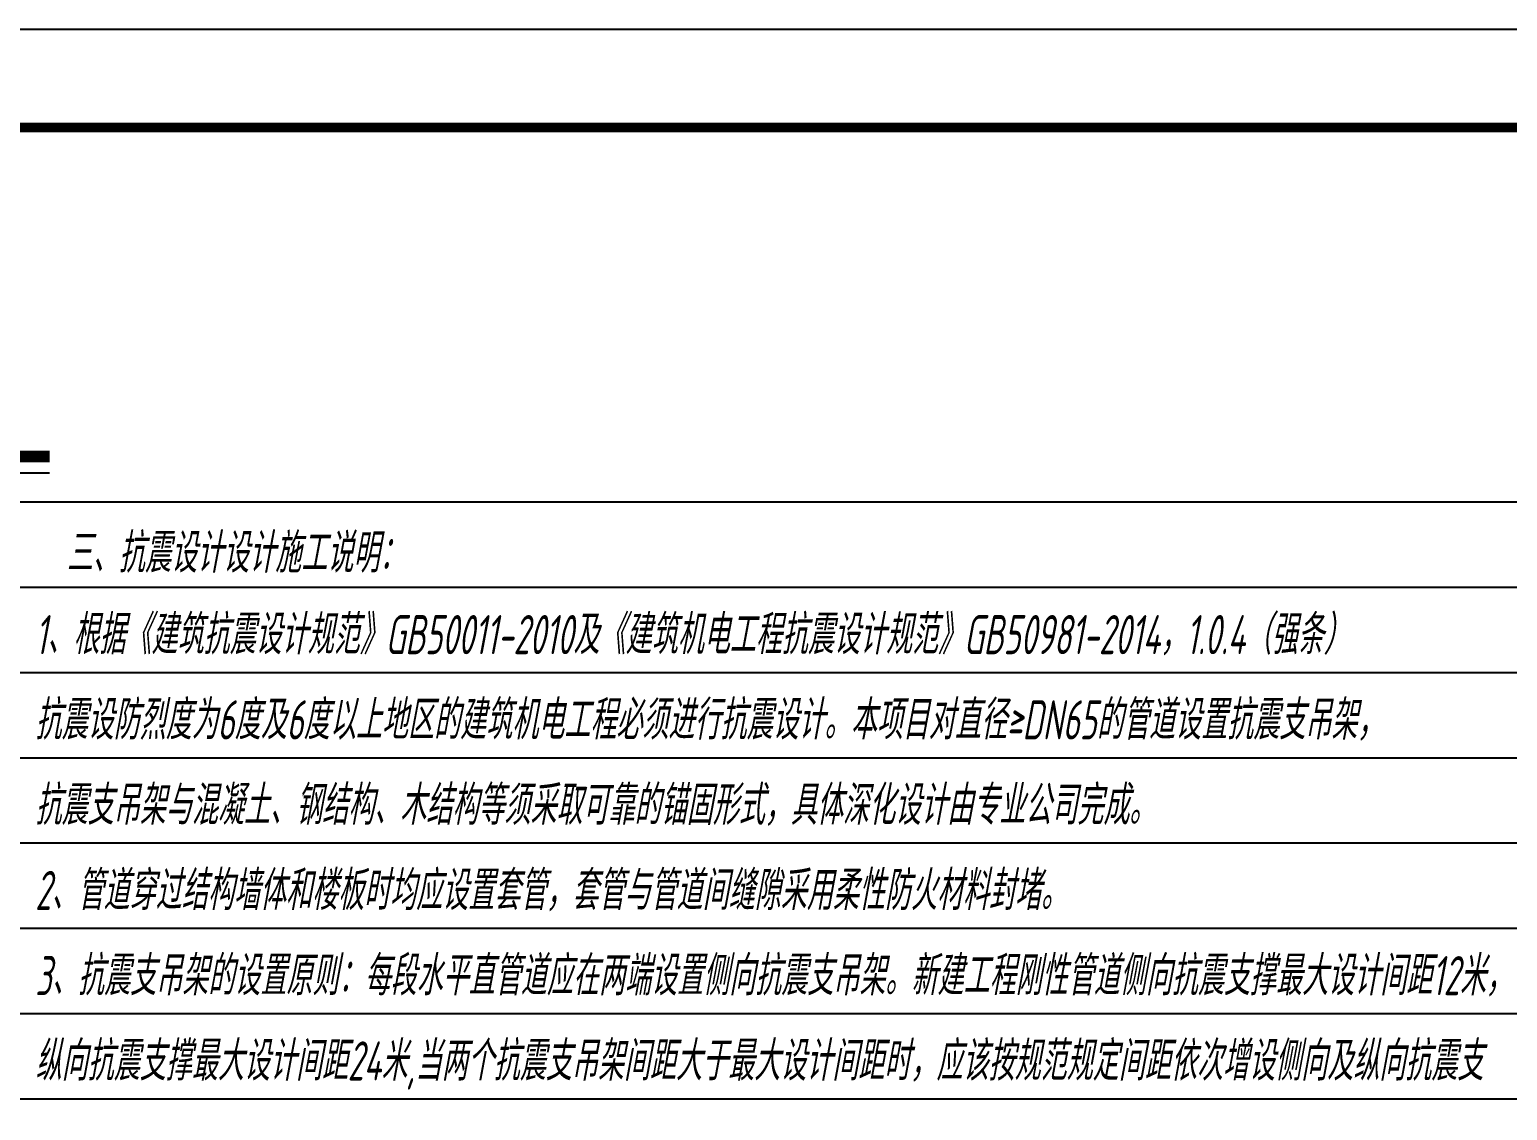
# Model space of a CAD drawing. Extents: x 1036631 to 1215829, y 649019 to 896649.
# Drawn here: x 1133107 to 1148174, y 814393 to 825419 of the extents above; entities that cross this region are included whole.
import ezdxf

# ---------------------------------------------------------------- set-up
doc = ezdxf.new("R2010")
doc.units = 0
doc.header["$LTSCALE"] = 1000
doc.header["$MEASUREMENT"] = 0
for name, color, linetype in [('TWT_SYMB', 3, 'Continuous'), ('TWT_TITLE', 7, 'Continuous'), ('边框线', 143, 'Continuous')]:
    doc.layers.add(name, color=color, linetype=linetype)
doc.styles.add('ATTTXT', font='gbeitc.shx', dxfattribs={"width": 0.7, "bigfont": '0hztxt.shx'})

msp = doc.modelspace()

# ---------------------------------------------------------------- linework, layer by layer
at = {"color": 0}
for p, q in [((1099449, 820600), (1149098, 820600)), ((1099449, 820600), (1149098, 820600)), ((1099449, 819730), (1149098, 819730)), ((1099449, 819730), (1149098, 819730)), ((1099449, 818861), (1149098, 818861)), ((1099449, 818861), (1149098, 818861)), ((1099449, 817991), (1149098, 817991)), ((1099449, 817991), (1149098, 817991)), ((1099449, 817121), (1149098, 817121)), ((1099449, 817121), (1149098, 817121)), ((1099449, 816251), (1149098, 816251)), ((1099449, 816251), (1149098, 816251)), ((1099449, 815381), (1149098, 815381)), ((1099449, 815381), (1149098, 815381)), ((1099449, 814511), (1149098, 814511)), ((1099449, 814511), (1149098, 814511))]:
    msp.add_line(p, q, dxfattribs=at)
at = {"layer": 'TWT_TITLE'}
msp.add_lwpolyline([(1096949, 783419), (1156349, 783419), (1156349, 825419), (1096949, 825419)], close=True, dxfattribs=at)
at = {"layer": 'TWT_TITLE', "const_width": 100}
msp.add_lwpolyline([(1099449, 784419), (1155349, 784419), (1155349, 824419), (1099449, 824419)], close=True, dxfattribs=at)
at = {"layer": '边框线', "color": 0, "const_width": 120}
msp.add_lwpolyline([(1115822, 821064), (1133312, 821064)], dxfattribs=at)
at = {"layer": '边框线', "color": 0}
msp.add_lwpolyline([(1115822, 820896), (1133312, 820896)], dxfattribs=at)

# ---------------------------------------------------------------- texts
at = {"layer": 'TWT_SYMB', "color": 3, "style": 'ATTTXT', "width": 0.7}
msp.add_text('三、抗震设计设计施工说明：', height=399.27, dxfattribs=at).set_placement((1133483, 819880))
at = {"layer": 'TWT_SYMB', "color": 2, "style": 'ATTTXT', "width": 0.7}
for s, p in [('1、根据《建筑抗震设计规范》GB50011-2010及《建筑机电工程抗震设计规范》GB50981-2014，1.0.4（强条）', (1133164, 819047)), ('抗震设防烈度为6度及6度以上地区的建筑机电工程必须进行抗震设计。本项目对直径≥DN65的管道设置抗震支吊架，', (1133164, 818177)), ('抗震支吊架与混凝土、钢结构、木结构等须采取可靠的锚固形式，具体深化设计由专业公司完成。', (1133164, 817307)), ('2、管道穿过结构墙体和楼板时均应设置套管，套管与管道间缝隙采用柔性防火材料封堵。', (1133164, 816437)), ('3、抗震支吊架的设置原则：每段水平直管道应在两端设置侧向抗震支吊架。新建工程刚性管道侧向抗震支撑最大设计间距12米，', (1133164, 815568)), ('纵向抗震支撑最大设计间距24米,当两个抗震支吊架间距大于最大设计间距时，应该按规范规定间距依次增设侧向及纵向抗震支', (1133164, 814698))]:
    msp.add_text(s, height=399.27, dxfattribs=at).set_placement(p)

doc.saveas('drawing.dxf')
